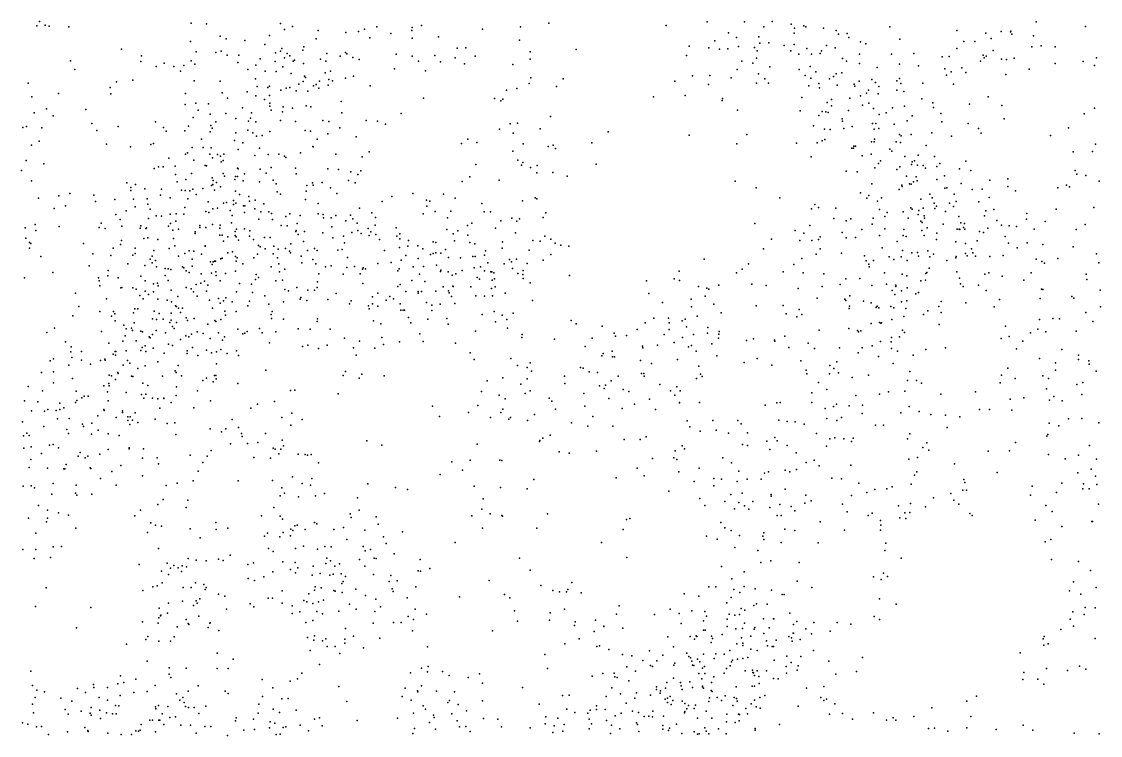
# Model space of a CAD drawing. Header units: millimetres. Extents: x -60275265 to 22802890, y -38578442 to 24337084.
# Drawn here: x 9613622 to 12417622, y -13116304 to -11260304 of the extents above; entities that cross this region are included whole.
import ezdxf

# ---------------------------------------------------------------- set-up
doc = ezdxf.new("R2010")
doc.units = ezdxf.units.MM
doc.header["$MEASUREMENT"] = 0
doc.layers.add('particles', color=7, linetype='Continuous', true_color=0x000000)

msp = doc.modelspace()

# ---------------------------------------------------------------- linework, layer by layer
at = {"layer": 'particles', "color": 93, "true_color": 0x67d435}
for p in [(9653622, -11271304), (9660622, -11260304), (9674622, -11269304), (10054622, -11264304), (10094622, -11266304), (10286622, -11265304), (10652622, -11270304), (10983622, -11264304), (11288622, -11270304), (11395622, -11261304), (11492622, -11261304), (11564622, -11260304), (11613622, -11267304), (11646622, -11271304), (12250622, -11261304), (9685622, -11272304), (9736622, -11274304), (10129622, -11298304), (10257622, -11296304), (10296622, -11281304), (10317622, -11273304), (10384622, -11283304), (10456622, -11288304), (10489622, -11286304), (10504622, -11280304), (10536622, -11274304), (10573622, -11291304), (10627622, -11283304), (10628622, -11275304), (10811622, -11280304), (10910622, -11274304), (11450622, -11289304), (11542622, -11274304), (11621622, -11290304), (11622622, -11277304), (11651622, -11274304), (11697622, -11277304), (11730622, -11283304), (11736622, -11293304), (11759622, -11291304), (11870622, -11274304), (12044622, -11283304), (12119622, -11290304), (12159622, -11286304), (12183622, -11287304), (12184622, -11285304), (12187622, -11293304), (12243622, -11297304), (12378622, -11273304), (10052622, -11312304), (10145622, -11305304), (10193622, -11309304), (10245622, -11320304), (10347622, -11326304), (10379622, -11305304), (10518622, -11302304), (10628622, -11303304), (10697622, -11300304), (10907622, -11308304), (11348622, -11324304), (11415622, -11310304), (11471622, -11301304), (11476622, -11325304), (11518622, -11327304), (11529622, -11300304), (11532622, -11316304), (11555622, -11315304), (11595622, -11322304), (11621622, -11320304), (11705622, -11322304), (11763622, -11301304), (11793622, -11313304), (11807622, -11318304), (11896622, -11306304), (12062622, -11312304), (12091622, -11312304), (12133622, -11304304), (12239622, -11326304), (12263622, -11323304), (12299622, -11326304), (9873622, -11332304), (9925622, -11349304), (10067622, -11339304), (10118622, -11340304), (10132622, -11337304), (10147622, -11347304), (10178622, -11347304), (10273622, -11341304), (10286622, -11337304), (10289622, -11330304), (10296622, -11354304), (10303622, -11343304), (10310622, -11349304), (10344622, -11334304), (10406622, -11343304), (10441622, -11350304), (10455622, -11340304), (10458622, -11344304), (10474622, -11353304), (10587622, -11345304), (10628622, -11350304), (10687622, -11348304), (10740622, -11354304), (10745622, -11329304), (10768622, -11328304), (10792622, -11350304), (10935622, -11339304), (11054622, -11333304), (11341622, -11348304), (11399622, -11328304), (11427622, -11332304), (11449622, -11331304), (11523622, -11355304), (11525622, -11336304), (11612622, -11336304), (11633622, -11345304), (11654622, -11330304), (11666622, -11345304), (11689622, -11343304), (11692622, -11336304), (11728622, -11328304), (11791622, -11345304), (11874622, -11345304), (11932622, -11343304), (12006622, -11352304), (12024622, -11351304), (12044622, -11330304), (12112622, -11347304), (12115622, -11354304), (12120622, -11350304), (12138622, -11335304), (12193622, -11355304), (12407622, -11354304), (9740622, -11362304), (9923622, -11364304), (9963622, -11377304), (9984622, -11368304), (10009622, -11377304), (10035622, -11374304), (10054622, -11362304), (10063622, -11371304), (10175622, -11366304), (10222622, -11373304), (10233622, -11357304), (10272622, -11364304), (10292622, -11378304), (10319622, -11363304), (10322622, -11360304), (10346622, -11369304), (10390622, -11358304), (10404622, -11363304), (10490622, -11359304), (10582622, -11383304), (10645622, -11363304), (10702622, -11365304), (10764622, -11370304), (10890622, -11372304), (10935622, -11358304), (11485622, -11363304), (11514622, -11368304), (11558622, -11378304), (11663622, -11377304), (11747622, -11356304), (11757622, -11363304), (11791622, -11369304), (11837622, -11379304), (11895622, -11371304), (11944622, -11375304), (12013622, -11383304), (12057622, -11380304), (12105622, -11363304), (12160622, -11358304), (12173622, -11359304), (12299622, -11369304), (12372622, -11364304), (12402622, -11374304), (9751622, -11385304), (10026622, -11389304), (10201622, -11385304), (10221622, -11409304), (10246622, -11389304), (10275622, -11390304), (10314622, -11395304), (10348622, -11402304), (10351622, -11405304), (10402622, -11393304), (10412622, -11411304), (10416622, -11389304), (10455622, -11407304), (10476622, -11402304), (10663622, -11388304), (10937622, -11406304), (11021622, -11409304), (11357622, -11401304), (11402622, -11400304), (11457622, -11406304), (11473622, -11385304), (11528622, -11396304), (11545622, -11409304), (11634622, -11385304), (11650622, -11400304), (11664622, -11407304), (11677622, -11391304), (11713622, -11409304), (11723622, -11403304), (11730622, -11396304), (11745622, -11393304), (11823622, -11411304), (11895622, -11408304), (12017622, -11399304), (12029622, -11391304), (12067622, -11392304), (12171622, -11398304), (12232622, -11384304), (9630622, -11420304), (9843622, -11431304), (9860622, -11417304), (9902622, -11412304), (10062622, -11414304), (10129622, -11415304), (10225622, -11429304), (10253622, -11431304), (10257622, -11428304), (10287622, -11438304), (10301622, -11433304), (10310622, -11431304), (10327622, -11440304), (10334622, -11423304), (10345622, -11416304), (10372622, -11427304), (10379622, -11424304), (10386622, -11433304), (10387622, -11415304), (10410622, -11425304), (10421622, -11414304), (10519622, -11427304), (10873622, -11438304), (10900622, -11434304), (10932622, -11421304), (11003622, -11429304), (11311622, -11415304), (11398622, -11424304), (11523622, -11420304), (11554622, -11420304), (11659622, -11427304), (11685622, -11421304), (11687622, -11432304), (11733622, -11425304), (11777622, -11423304), (11779622, -11428304), (11790622, -11415304), (11814622, -11438304), (11832622, -11418304), (11841622, -11429304), (11888622, -11414304), (11888622, -11438304), (11898622, -11421304), (11955622, -11420304), (12035622, -11423304), (9640622, -11456304), (9709622, -11447304), (9845622, -11448304), (10039622, -11447304), (10134622, -11445304), (10148622, -11459304), (10199622, -11443304), (10222622, -11453304), (10244622, -11463304), (10257622, -11452304), (10357622, -11441304), (10444622, -11468304), (10658622, -11459304), (10842622, -11460304), (10859622, -11466304), (10864622, -11462304), (11255622, -11456304), (11338622, -11452304), (11434622, -11465304), (11435622, -11460304), (11641622, -11457304), (11718622, -11463304), (11766622, -11459304), (11793622, -11453304), (11809622, -11446304), (11839622, -11448304), (11906622, -11442304), (11953622, -11461304), (12125622, -11456304), (9678622, -11487304), (9780622, -11489304), (10038622, -11476304), (10066622, -11472304), (10072622, -11490304), (10099622, -11474304), (10187622, -11484304), (10258622, -11472304), (10258622, -11480304), (10262622, -11490304), (10291622, -11495304), (10293622, -11482304), (10317622, -11485304), (10353622, -11479304), (10365622, -11482304), (11474622, -11490304), (11637622, -11492304), (11694622, -11494304), (11703622, -11495304), (11707622, -11470304), (11709622, -11496304), (11718622, -11479304), (11762622, -11491304), (11799622, -11477304), (11815622, -11472304), (11827622, -11486304), (11877622, -11484304), (11908622, -11480304), (11981622, -11471304), (11983622, -11483304), (12077622, -11475304), (12161622, -11478304), (12402622, -11485304), (9646622, -11497304), (9695622, -11505304), (9961622, -11521304), (10059622, -11509304), (10103622, -11501304), (10118622, -11521304), (10144622, -11499304), (10170622, -11512304), (10203622, -11519304), (10208622, -11511304), (10211622, -11497304), (10222622, -11521304), (10286622, -11517304), (10325622, -11520304), (10396622, -11517304), (10412622, -11520304), (10445622, -11497304), (10509622, -11517304), (10538622, -11519304), (10600622, -11499304), (10902622, -11524304), (10988622, -11507304), (11685622, -11504304), (11746622, -11513304), (11747622, -11519304), (11842622, -11502304), (11860622, -11497304), (11915622, -11518304), (11928622, -11505304), (12002622, -11499304), (12005622, -11521304), (12167622, -11513304), (12375622, -11500304), (9616622, -11535304), (9626622, -11533304), (9666622, -11536304), (9796622, -11525304), (9809622, -11543304), (9864622, -11533304), (9982622, -11535304), (9989622, -11545304), (10037622, -11544304), (10047622, -11532304), (10103622, -11547304), (10105622, -11530304), (10108622, -11537304), (10170622, -11549304), (10201622, -11542304), (10214622, -11549304), (10258622, -11546304), (10350622, -11543304), (10364622, -11545304), (10409622, -11552304), (10440622, -11536304), (10559622, -11527304), (10855622, -11540304), (10883622, -11526304), (10891622, -11550304), (10961622, -11539304), (11138622, -11547304), (11671622, -11531304), (11700622, -11540304), (11715622, -11541304), (11750622, -11538304), (11772622, -11533304), (11825622, -11525304), (11829622, -11540304), (11833622, -11525304), (11841622, -11538304), (11881622, -11527304), (11979622, -11549304), (12073622, -11525304), (12100622, -11538304), (12107622, -11550304), (12334622, -11536304), (9659622, -11571304), (9834622, -11579304), (9949622, -11580304), (9956622, -11577304), (10081622, -11566304), (10166622, -11569304), (10188622, -11575304), (10224622, -11558304), (10238622, -11556304), (10381622, -11566304), (10483622, -11560304), (10756622, -11577304), (10773622, -11566304), (10796622, -11574304), (10917622, -11578304), (11095622, -11575304), (11348622, -11555304), (11472622, -11578304), (11498622, -11554304), (11627622, -11576304), (11681622, -11575304), (11694622, -11570304), (11701622, -11567304), (11822622, -11573304), (11829622, -11573304), (11830622, -11566304), (11886622, -11573304), (11895622, -11554304), (11897622, -11574304), (11899622, -11557304), (11925622, -11554304), (12030622, -11558304), (12287622, -11556304), (12404622, -11579304), (9639622, -11581304), (9896622, -11586304), (10039622, -11605304), (10044622, -11601304), (10056622, -11587304), (10085622, -11587304), (10102622, -11605304), (10106622, -11588304), (10122622, -11606304), (10139622, -11605304), (10176622, -11593304), (10219622, -11608304), (10231622, -11589304), (10254622, -11606304), (10282622, -11605304), (10338622, -11601304), (10370622, -11585304), (10371622, -11586304), (10430622, -11605304), (10516622, -11599304), (10890622, -11597304), (10982622, -11585304), (10995622, -11581304), (11001622, -11590304), (11771622, -11589304), (11775622, -11589304), (11776622, -11584304), (11780622, -11584304), (11821622, -11605304), (11870622, -11592304), (11875622, -11597304), (11943622, -11607304), (11964622, -11582304), (12346622, -11599304), (12396622, -11598304), (9625622, -11621304), (9671622, -11630304), (9996622, -11615304), (10012622, -11636304), (10061622, -11620304), (10090622, -11634304), (10094622, -11635304), (10109622, -11614304), (10130622, -11610304), (10132622, -11625304), (10137622, -11621304), (10296622, -11610304), (10300622, -11613304), (10498622, -11612304), (10794622, -11632304), (10903622, -11620304), (10912622, -11633304), (10916622, -11626304), (10953622, -11634304), (11106622, -11631304), (11665622, -11612304), (11798622, -11609304), (11840622, -11629304), (11845622, -11622304), (11909622, -11611304), (11926622, -11632304), (11928622, -11625304), (11934622, -11622304), (11942622, -11633304), (11956622, -11634304), (11986622, -11611304), (12000622, -11629304), (12067622, -11623304), (9613622, -11647304), (9958622, -11642304), (9969622, -11638304), (9981622, -11638304), (10013622, -11658304), (10055622, -11655304), (10137622, -11655304), (10140622, -11662304), (10169622, -11663304), (10174622, -11641304), (10174622, -11663304), (10176622, -11643304), (10192622, -11656304), (10233622, -11644304), (10249622, -11654304), (10262622, -11639304), (10325622, -11641304), (10327622, -11656304), (10409622, -11643304), (10437622, -11645304), (10469622, -11651304), (10487622, -11658304), (10495622, -11648304), (10778622, -11664304), (10936622, -11639304), (10952622, -11653304), (10994622, -11652304), (11031622, -11662304), (11756622, -11649304), (11785622, -11651304), (11831622, -11640304), (11888622, -11645304), (11896622, -11638304), (11913622, -11662304), (11938622, -11664304), (11962622, -11641304), (11992622, -11637304), (12012622, -11661304), (12051622, -11643304), (12080622, -11647304), (12351622, -11647304), (12356622, -11657304), (12379622, -11660304), (9639622, -11674304), (9887622, -11679304), (9897622, -11691304), (9909622, -11684304), (10017622, -11677304), (10040622, -11671304), (10107622, -11686304), (10108622, -11666304), (10110622, -11684304), (10111622, -11673304), (10120622, -11678304), (10130622, -11690304), (10167622, -11671304), (10189622, -11674304), (10231622, -11677304), (10267622, -11672304), (10275622, -11682304), (10354622, -11686304), (10369622, -11679304), (10371622, -11685304), (10394622, -11678304), (10416622, -11692304), (10463622, -11673304), (10480622, -11679304), (10758622, -11676304), (10854622, -11672304), (11468622, -11675304), (11522622, -11692304), (11823622, -11682304), (11901622, -11685304), (11902622, -11689304), (11921622, -11682304), (11925622, -11683304), (11931622, -11677304), (11941622, -11674304), (11992622, -11671304), (12018622, -11692304), (12055622, -11681304), (12130622, -11672304), (12176622, -11669304), (12176622, -11689304), (12306622, -11692304), (12329622, -11685304), (12337622, -11690304), (12414622, -11675304), (9657622, -11719304), (9710622, -11713304), (9738622, -11707304), (9801622, -11711304), (9897622, -11699304), (9933622, -11695304), (9974622, -11711304), (9977622, -11696304), (9999622, -11718304), (10029622, -11698304), (10038622, -11699304), (10050622, -11700304), (10058622, -11696304), (10067622, -11710304), (10084622, -11694304), (10114622, -11698304), (10169622, -11701304), (10179622, -11710304), (10204622, -11715304), (10277622, -11703304), (10286622, -11709304), (10353622, -11701304), (10432622, -11707304), (10575622, -11715304), (10630622, -11707304), (10710622, -11709304), (10740622, -11719304), (10948622, -11718304), (11584622, -11718304), (11793622, -11705304), (11810622, -11719304), (11815622, -11712304), (11848622, -11718304), (11894622, -11697304), (11974622, -11709304), (11980622, -11718304), (12013622, -11693304), (12037622, -11709304), (12084622, -11697304), (12110622, -11696304), (12128622, -11717304), (12196622, -11700304), (9698622, -11746304), (9727622, -11739304), (9805622, -11728304), (9855622, -11723304), (9904622, -11722304), (9908622, -11742304), (9939622, -11721304), (9941622, -11735304), (9947622, -11748304), (10037622, -11743304), (10045622, -11721304), (10098622, -11729304), (10110622, -11747304), (10122622, -11745304), (10138622, -11732304), (10146622, -11730304), (10164622, -11725304), (10164622, -11736304), (10170622, -11732304), (10190622, -11739304), (10193622, -11739304), (10205622, -11727304), (10219622, -11747304), (10220622, -11724304), (10243622, -11734304), (10351622, -11723304), (10384622, -11733304), (10491622, -11745304), (10550622, -11728304), (10665622, -11724304), (10666622, -11740304), (10674622, -11727304), (10809622, -11733304), (10915622, -11726304), (10952622, -11721304), (11666622, -11747304), (11675622, -11736304), (11684622, -11743304), (11729622, -11745304), (11838622, -11727304), (11924622, -11744304), (11928622, -11748304), (11950622, -11722304), (11956622, -11745304), (11985622, -11732304), (11987622, -11746304), (11991622, -11740304), (12025622, -11732304), (12035622, -11741304), (12042622, -11728304), (12101622, -11729304), (12302622, -11748304), (12400622, -11743304), (9858622, -11762304), (9869622, -11775304), (9885622, -11752304), (9943622, -11772304), (9963622, -11765304), (9977622, -11766304), (9999622, -11761304), (10015622, -11760304), (10035622, -11761304), (10092622, -11754304), (10100622, -11756304), (10155622, -11751304), (10160622, -11764304), (10192622, -11756304), (10230622, -11774304), (10235622, -11755304), (10256622, -11755304), (10263622, -11759304), (10265622, -11775304), (10300622, -11767304), (10310622, -11760304), (10337622, -11764304), (10384622, -11760304), (10397622, -11762304), (10398622, -11770304), (10418622, -11770304), (10430622, -11764304), (10468622, -11763304), (10474622, -11773304), (10523622, -11757304), (10533622, -11769304), (10657622, -11760304), (10688622, -11754304), (10720622, -11770304), (10729622, -11753304), (10815622, -11755304), (10832622, -11755304), (10887622, -11771304), (10907622, -11773304), (10969622, -11769304), (10976622, -11757304), (11724622, -11772304), (11768622, -11773304), (11826622, -11771304), (11843622, -11749304), (11857622, -11767304), (11863622, -11756304), (11904622, -11755304), (11917622, -11771304), (11943622, -11762304), (11945622, -11751304), (11959622, -11765304), (11960622, -11771304), (12014622, -11754304), (12049622, -11767304), (12116622, -11765304), (12119622, -11752304), (12140622, -11749304), (12225622, -11774304), (12226622, -11759304), (9622622, -11796304), (9648622, -11788304), (9650622, -11803304), (9711622, -11793304), (9815622, -11795304), (9820622, -11784304), (9830622, -11798304), (9874622, -11792304), (9921622, -11797304), (9923622, -11791304), (9936622, -11798304), (9938622, -11796304), (9995622, -11792304), (10000622, -11785304), (10006622, -11802304), (10014622, -11779304), (10021622, -11800304), (10076622, -11790304), (10076622, -11795304), (10092622, -11795304), (10109622, -11788304), (10128622, -11797304), (10129622, -11789304), (10159622, -11783304), (10172622, -11800304), (10192622, -11799304), (10206622, -11804304), (10288622, -11790304), (10303622, -11791304), (10327622, -11803304), (10329622, -11785304), (10419622, -11794304), (10456622, -11778304), (10485622, -11784304), (10487622, -11803304), (10514622, -11798304), (10532622, -11789304), (10587622, -11796304), (10718622, -11801304), (10747622, -11804304), (10772622, -11790304), (10783622, -11784304), (10845622, -11797304), (10859622, -11778304), (10900622, -11779304), (11519622, -11785304), (11624622, -11803304), (11662622, -11790304), (11756622, -11778304), (11797622, -11801304), (11824622, -11787304), (11857622, -11799304), (11906622, -11801304), (11950622, -11779304), (11953622, -11803304), (11954622, -11782304), (11967622, -11796304), (12008622, -11787304), (12045622, -11800304), (12050622, -11800304), (12052622, -11801304), (12054622, -11783304), (12061622, -11795304), (12064622, -11785304), (12065622, -11800304), (12124622, -11797304), (12148622, -11777304), (12160622, -11789304), (12180622, -11791304), (12199622, -11793304), (12245622, -11800304), (12273622, -11780304), (12354622, -11801304), (12377622, -11788304), (9624622, -11823304), (9873622, -11829304), (9931622, -11824304), (9941622, -11822304), (9967622, -11827304), (10008622, -11824304), (10064622, -11807304), (10064622, -11811304), (10128622, -11815304), (10134622, -11815304), (10138622, -11831304), (10149622, -11820304), (10168622, -11806304), (10168622, -11816304), (10171622, -11820304), (10177622, -11828304), (10205622, -11818304), (10216622, -11827304), (10244622, -11821304), (10259622, -11821304), (10326622, -11806304), (10332622, -11814304), (10346622, -11832304), (10348622, -11806304), (10396622, -11809304), (10422622, -11822304), (10450622, -11818304), (10471622, -11808304), (10496622, -11811304), (10516622, -11816304), (10521622, -11807304), (10534622, -11814304), (10543622, -11827304), (10588622, -11818304), (10596622, -11812304), (10596622, -11825304), (10619622, -11829304), (10735622, -11812304), (10738622, -11830304), (10773622, -11815304), (10897622, -11809304), (10942622, -11829304), (10961622, -11831304), (10973622, -11818304), (10989622, -11826304), (11562622, -11826304), (11636622, -11829304), (11646622, -11810304), (11667622, -11829304), (11684622, -11827304), (11689622, -11820304), (11746622, -11808304), (11756622, -11822304), (11780622, -11821304), (11843622, -11816304), (11889622, -11832304), (11904622, -11816304), (11912622, -11819304), (11959622, -11816304), (11991622, -11827304), (11992622, -11810304), (12097622, -11830304), (12103622, -11806304), (12113622, -11808304), (12169622, -11819304), (9634622, -11834304), (9634622, -11849304), (9637622, -11837304), (9774622, -11837304), (9851622, -11849304), (9870622, -11840304), (9908622, -11849304), (9957622, -11855304), (9997622, -11850304), (10011622, -11843304), (10049622, -11856304), (10061622, -11857304), (10090622, -11843304), (10090622, -11844304), (10161622, -11859304), (10229622, -11842304), (10233622, -11846304), (10246622, -11851304), (10269622, -11844304), (10280622, -11852304), (10299622, -11850304), (10309622, -11857304), (10313622, -11838304), (10356622, -11855304), (10374622, -11850304), (10381622, -11855304), (10435622, -11854304), (10446622, -11853304), (10452622, -11835304), (10556622, -11855304), (10595622, -11847304), (10617622, -11844304), (10643622, -11843304), (10656622, -11851304), (10683622, -11833304), (10690622, -11834304), (10715622, -11853304), (10778622, -11834304), (10791622, -11838304), (10819622, -11856304), (10862622, -11849304), (10863622, -11833304), (10932622, -11854304), (11000622, -11836304), (11015622, -11841304), (11035622, -11844304), (11541622, -11851304), (11689622, -11851304), (11850622, -11848304), (11903622, -11855304), (11942622, -11860304), (11968622, -11856304), (12041622, -11833304), (12066622, -11837304), (12082622, -11851304), (12178622, -11836304), (12201622, -11848304), (12227622, -11835304), (12267622, -11840304), (12346622, -11846304), (9663622, -11871304), (9798622, -11864304), (9845622, -11868304), (9902622, -11867304), (9908622, -11863304), (9947622, -11878304), (9952622, -11870304), (9952622, -11887304), (9961622, -11881304), (10021622, -11870304), (10037622, -11863304), (10056622, -11878304), (10081622, -11865304), (10104622, -11885304), (10111622, -11885304), (10114622, -11883304), (10117622, -11883304), (10131622, -11877304), (10134622, -11875304), (10149622, -11861304), (10169622, -11871304), (10171622, -11883304), (10173622, -11874304), (10217622, -11874304), (10226622, -11865304), (10267622, -11864304), (10278622, -11874304), (10312622, -11861304), (10340622, -11870304), (10341622, -11887304), (10370622, -11879304), (10460622, -11873304), (10574622, -11886304), (10600622, -11880304), (10612622, -11868304), (10644622, -11876304), (10676622, -11866304), (10683622, -11863304), (10690622, -11861304), (10703622, -11862304), (10723622, -11873304), (10754622, -11874304), (10786622, -11871304), (10792622, -11871304), (10816622, -11867304), (10825622, -11887304), (10881622, -11879304), (10886622, -11885304), (10899622, -11878304), (10969622, -11880304), (10989622, -11866304), (11387622, -11878304), (11641622, -11876304), (11678622, -11865304), (11744622, -11862304), (11804622, -11869304), (11808622, -11882304), (11827622, -11881304), (11868622, -11872304), (11880622, -11879304), (11899622, -11872304), (11915622, -11881304), (11927622, -11861304), (11944622, -11870304), (11974622, -11872304), (11983622, -11865304), (12018622, -11881304), (12041622, -11874304), (12042622, -11871304), (12066622, -11863304), (12071622, -11869304), (12085622, -11861304), (12092622, -11870304), (12130622, -11871304), (12164622, -11868304), (12250622, -11878304), (12265622, -11884304), (12272622, -11888304), (12306622, -11876304), (12407622, -11864304), (12413622, -11887304), (9694622, -11912304), (9789622, -11895304), (9838622, -11907304), (9889622, -11890304), (9933622, -11894304), (9964622, -11898304), (9986622, -11902304), (9994622, -11903304), (10001622, -11905304), (10031622, -11898304), (10035622, -11900304), (10041622, -11908304), (10049622, -11912304), (10056622, -11896304), (10080622, -11916304), (10107622, -11914304), (10108622, -11892304), (10118622, -11911304), (10143622, -11915304), (10169622, -11909304), (10188622, -11890304), (10262622, -11898304), (10282622, -11890304), (10283622, -11911304), (10297622, -11904304), (10378622, -11890304), (10386622, -11916304), (10403622, -11898304), (10418622, -11895304), (10458622, -11899304), (10478622, -11897304), (10493622, -11916304), (10499622, -11904304), (10501622, -11900304), (10507622, -11903304), (10539622, -11889304), (10591622, -11908304), (10594622, -11903304), (10631622, -11898304), (10658622, -11897304), (10691622, -11893304), (10702622, -11910304), (10703622, -11906304), (10722622, -11911304), (10742622, -11916304), (10758622, -11907304), (10789622, -11900304), (10806622, -11898304), (10816622, -11908304), (10833622, -11911304), (10835622, -11911304), (10840622, -11913304), (10867622, -11890304), (10889622, -11902304), (10903622, -11915304), (10917622, -11907304), (10927622, -11889304), (11322622, -11909304), (11471622, -11913304), (11486622, -11904304), (11502622, -11890304), (11592622, -11911304), (11620622, -11892304), (11644622, -11913304), (11698622, -11916304), (11815622, -11891304), (11816622, -11898304), (11856622, -11913304), (11963622, -11915304), (11966622, -11912304), (11972622, -11901304), (12044622, -11911304), (12127622, -11913304), (12237622, -11913304), (9621622, -11926304), (9813622, -11926304), (9815622, -11934304), (9837622, -11921304), (9864622, -11926304), (9923622, -11922304), (9934622, -11934304), (9956622, -11942304), (9966622, -11940304), (9986622, -11920304), (9994622, -11933304), (10067622, -11944304), (10079622, -11940304), (10088622, -11935304), (10119622, -11920304), (10129622, -11934304), (10179622, -11941304), (10211622, -11943304), (10221622, -11931304), (10223622, -11918304), (10229622, -11925304), (10274622, -11934304), (10291622, -11932304), (10382622, -11937304), (10449622, -11917304), (10500622, -11941304), (10597622, -11944304), (10627622, -11933304), (10647622, -11917304), (10661622, -11936304), (10732622, -11919304), (10797622, -11925304), (10803622, -11930304), (10836622, -11932304), (10842622, -11929304), (10916622, -11918304), (10917622, -11928304), (10935622, -11939304), (11037622, -11920304), (11237622, -11934304), (11309622, -11929304), (11323622, -11933304), (11511622, -11943304), (11741622, -11944304), (11755622, -11929304), (11792622, -11928304), (11861622, -11943304), (11902622, -11917304), (11914622, -11921304), (11950622, -11934304), (11962622, -11932304), (12051622, -11927304), (12053622, -11942304), (12117622, -11917304), (12162622, -11922304), (12218622, -11932304), (12380622, -11917304), (12382622, -11931304), (9753622, -11966304), (9816622, -11947304), (9871622, -11952304), (9874622, -11951304), (9902622, -11952304), (9911622, -11956304), (9920622, -11972304), (9934622, -11961304), (9943622, -11970304), (9956622, -11963304), (9968622, -11947304), (10002622, -11958304), (10041622, -11951304), (10054622, -11955304), (10060622, -11963304), (10094622, -11961304), (10097622, -11945304), (10172622, -11963304), (10213622, -11964304), (10297622, -11957304), (10307622, -11960304), (10328622, -11951304), (10357622, -11958304), (10374622, -11958304), (10381622, -11951304), (10431622, -11967304), (10539622, -11966304), (10591622, -11949304), (10612622, -11962304), (10644622, -11962304), (10644622, -11966304), (10652622, -11962304), (10690622, -11961304), (10709622, -11950304), (10723622, -11960304), (10724622, -11965304), (10734622, -11948304), (10735622, -11949304), (10781622, -11950304), (10834622, -11954304), (10844622, -11950304), (10870622, -11966304), (11243622, -11967304), (11372622, -11949304), (11394622, -11953304), (11399622, -11956304), (11425622, -11945304), (11548622, -11946304), (11631622, -11954304), (11694622, -11949304), (11823622, -11946304), (11876622, -11959304), (11883622, -11970304), (11885622, -11945304), (11885622, -11949304), (11900622, -11960304), (11915622, -11952304), (11937622, -11968304), (11944622, -11964304), (12060622, -11949304), (12100622, -11945304), (12120622, -11959304), (12264622, -11956304), (12267622, -11957304), (12416622, -11958304), (9834622, -11981304), (9929622, -11981304), (9967622, -11982304), (9991622, -11984304), (10003622, -11989304), (10013622, -11999304), (10014622, -12000304), (10019622, -11975304), (10069622, -11974304), (10101622, -11984304), (10125622, -11980304), (10129622, -11992304), (10138622, -11986304), (10144622, -11978304), (10160622, -11989304), (10201622, -11999304), (10205622, -11987304), (10245622, -11973304), (10256622, -11995304), (10294622, -11989304), (10337622, -11982304), (10339622, -11977304), (10354622, -11985304), (10409622, -11983304), (10465622, -11994304), (10470622, -11986304), (10515622, -11999304), (10525622, -11976304), (10525622, -11994304), (10539622, -12000304), (10561622, -11984304), (10570622, -11975304), (10580622, -11981304), (10597622, -11994304), (10665622, -11990304), (10679622, -11997304), (10701622, -11995304), (10730622, -11975304), (10739622, -11993304), (10794622, -11973304), (10816622, -11974304), (10837622, -11973304), (10941622, -11985304), (11279622, -11990304), (11353622, -11982304), (11390622, -11974304), (11412622, -11995304), (11522622, -11999304), (11592622, -11998304), (11681622, -11979304), (11753622, -11982304), (11755622, -11985304), (11765622, -12000304), (11766622, -11973304), (11801622, -11987304), (11821622, -11991304), (11837622, -12000304), (11900622, -11989304), (11914622, -11986304), (12003622, -11988304), (12067622, -11991304), (12155622, -11983304), (12260622, -11980304), (12343622, -11975304), (12348622, -11979304), (9746622, -12025304), (9762622, -12001304), (9816622, -12014304), (9847622, -12026304), (9852622, -12014304), (9855622, -12020304), (9904622, -12017304), (9907622, -12007304), (9915622, -12007304), (9958622, -12013304), (9971622, -12019304), (10002622, -12018304), (10016622, -12001304), (10021622, -12005304), (10026622, -12016304), (10031622, -12005304), (10109622, -12005304), (10141622, -12013304), (10143622, -12023304), (10171622, -12014304), (10262622, -12022304), (10264622, -12014304), (10516622, -12007304), (10599622, -12010304), (10605622, -12010304), (10608622, -12010304), (10679622, -12011304), (10810622, -12022304), (10841622, -12014304), (10862622, -12023304), (10891622, -12018304), (11354622, -12002304), (11369622, -12026304), (11431622, -12017304), (11600622, -12020304), (11628622, -12028304), (11634622, -12009304), (11641622, -12022304), (11764622, -12006304), (11834622, -12003304), (11841622, -12004304), (11872622, -12001304), (11880622, -12004304), (11906622, -12027304), (11911622, -12006304), (11957622, -12022304), (11968622, -12012304), (11997622, -12001304), (12003622, -12016304), (12141622, -12002304), (12379622, -12016304), (12417622, -12002304), (9856622, -12038304), (9879622, -12049304), (9906622, -12043304), (9953622, -12033304), (9964622, -12035304), (9981622, -12034304), (9998622, -12042304), (10002622, -12036304), (10005622, -12053304), (10016622, -12042304), (10041622, -12030304), (10044622, -12037304), (10062622, -12032304), (10097622, -12047304), (10115622, -12037304), (10118622, -12040304), (10131622, -12035304), (10263622, -12032304), (10294622, -12034304), (10381622, -12040304), (10382622, -12033304), (10528622, -12038304), (10547622, -12046304), (10619622, -12029304), (10625622, -12043304), (10669622, -12034304), (10718622, -12032304), (10722622, -12047304), (10845622, -12041304), (10874622, -12035304), (11041622, -12037304), (11054622, -12046304), (11122622, -12052304), (11234622, -12043304), (11256622, -12031304), (11294622, -12031304), (11296622, -12043304), (11330622, -12038304), (11338622, -12034304), (11341622, -12054304), (11397622, -12055304), (11821622, -12045304), (11843622, -12042304), (11846622, -12044304), (11848622, -12043304), (11875622, -12035304), (11998622, -12048304), (12170622, -12052304), (12259622, -12035304), (12293622, -12032304), (12311622, -12033304), (12397622, -12040304), (9679622, -12068304), (9699622, -12057304), (9821622, -12066304), (9882622, -12077304), (9885622, -12059304), (9899622, -12057304), (9901622, -12063304), (9923622, -12065304), (9927622, -12067304), (9945622, -12080304), (9947622, -12082304), (9953622, -12074304), (9963622, -12063304), (9987622, -12069304), (10010622, -12058304), (10040622, -12077304), (10048622, -12080304), (10055622, -12073304), (10069622, -12067304), (10085622, -12071304), (10103622, -12084304), (10125622, -12069304), (10140622, -12080304), (10175622, -12060304), (10188622, -12072304), (10193622, -12070304), (10199622, -12066304), (10231622, -12058304), (10238622, -12069304), (10274622, -12067304), (10332622, -12059304), (10363622, -12060304), (10415622, -12060304), (10452622, -12083304), (10549622, -12081304), (10648622, -12072304), (10793622, -12065304), (10876622, -12057304), (10913622, -12081304), (10914622, -12074304), (11096622, -12083304), (11153622, -12070304), (11157622, -12078304), (11185622, -12076304), (11213622, -12061304), (11283622, -12074304), (11296622, -12061304), (11331622, -12081304), (11359622, -12074304), (11396622, -12070304), (11424622, -12083304), (11425622, -12073304), (11426622, -12066304), (11597622, -12078304), (11686622, -12062304), (11763622, -12058304), (11786622, -12063304), (11788622, -12067304), (11794622, -12064304), (11874622, -12081304), (11895622, -12080304), (11903622, -12062304), (11908622, -12068304), (12159622, -12084304), (12180622, -12079304), (12235622, -12069304), (12254622, -12060304), (12275622, -12067304), (12354622, -12065304), (9727622, -12093304), (9742622, -12106304), (9840622, -12096304), (9876622, -12091304), (9911622, -12090304), (9926622, -12107304), (9934622, -12103304), (9955622, -12109304), (9995622, -12099304), (10005622, -12102304), (10026622, -12087304), (10057622, -12107304), (10135622, -12088304), (10257622, -12095304), (10343622, -12105304), (10357622, -12101304), (10385622, -12110304), (10407622, -12101304), (10476622, -12108304), (10491622, -12091304), (10531622, -12109304), (10554622, -12100304), (10595622, -12093304), (10657622, -12092304), (10741622, -12096304), (10998622, -12086304), (11078622, -12105304), (11227622, -12104304), (11228622, -12108304), (11266622, -12101304), (11309622, -12094304), (11346622, -12106304), (11354622, -12102304), (11407622, -12098304), (11497622, -12089304), (11515622, -12085304), (11570622, -12088304), (11571622, -12091304), (11607622, -12107304), (11657622, -12096304), (11674622, -12110304), (11739622, -12108304), (11798622, -12108304), (11824622, -12103304), (11845622, -12092304), (11873622, -12093304), (11874622, -12110304), (12014622, -12108304), (12199622, -12111304), (12215622, -12091304), (9696622, -12137304), (9741622, -12119304), (9744622, -12133304), (9769622, -12118304), (9769622, -12140304), (9818622, -12141304), (9829622, -12138304), (9830622, -12140304), (9851622, -12125304), (9856622, -12118304), (9857622, -12127304), (9858622, -12118304), (9885622, -12116304), (9888622, -12141304), (9923622, -12115304), (9936622, -12118304), (9984622, -12122304), (10043622, -12116304), (10043622, -12123304), (10071622, -12128304), (10094622, -12114304), (10107622, -12121304), (10120622, -12119304), (10131622, -12113304), (10147622, -12123304), (10172622, -12116304), (10177622, -12128304), (10483622, -12127304), (10779622, -12121304), (10789622, -12139304), (10885622, -12136304), (11121622, -12129304), (11125622, -12123304), (11148622, -12117304), (11149622, -12132304), (11154622, -12132304), (11222622, -12141304), (11318622, -12139304), (11366622, -12117304), (11420622, -12129304), (11525622, -12136304), (11787622, -12121304), (11840622, -12131304), (11890622, -12117304), (11930622, -12127304), (11963622, -12113304), (12259622, -12136304), (12317622, -12113304), (12360622, -12127304), (12360622, -12139304), (9687622, -12142304), (9736622, -12153304), (9792622, -12151304), (9877622, -12153304), (9894622, -12148304), (9915622, -12162304), (9934622, -12155304), (9967622, -12145304), (10012622, -12168304), (10020622, -12154304), (10120622, -12150304), (10248622, -12166304), (10902622, -12154304), (10927622, -12159304), (10935622, -12147304), (10938622, -12169304), (11066622, -12159304), (11073622, -12161304), (11250622, -12149304), (11373622, -12156304), (11491622, -12146304), (11563622, -12153304), (11638622, -12142304), (11652622, -12166304), (11714622, -12154304), (11724622, -12162304), (11732622, -12145304), (11878622, -12149304), (12176622, -12161304), (12300622, -12147304), (12300622, -12166304), (12387622, -12142304), (12388622, -12151304), (12406622, -12169304), (9665622, -12172304), (9696622, -12171304), (9745622, -12188304), (9841622, -12179304), (9847622, -12181304), (9857622, -12191304), (9863622, -12172304), (9864622, -12175304), (9899622, -12182304), (9902622, -12183304), (9979622, -12182304), (10015622, -12172304), (10029622, -12181304), (10084622, -12193304), (10094622, -12187304), (10111622, -12197304), (10114622, -12180304), (10118622, -12180304), (10119622, -12189304), (10449622, -12180304), (10455622, -12170304), (10490622, -12187304), (10497622, -12177304), (10555622, -12181304), (10823622, -12194304), (10864622, -12186304), (10927622, -12189304), (11024622, -12182304), (11088622, -12171304), (11110622, -12172304), (11145622, -12194304), (11164622, -12182304), (11224622, -12175304), (11230622, -12175304), (11231622, -12182304), (11367622, -12188304), (11378622, -12177304), (11382622, -12183304), (11654622, -12176304), (11713622, -12176304), (11736622, -12173304), (11772622, -12185304), (11814622, -12179304), (11916622, -12193304), (11922622, -12170304), (11939622, -12193304), (12160622, -12179304), (12195622, -12188304), (12267622, -12181304), (12282622, -12188304), (9630622, -12209304), (9667622, -12220304), (9696622, -12199304), (9755622, -12221304), (9827622, -12207304), (9836622, -12223304), (9840622, -12201304), (9841622, -12207304), (9885622, -12224304), (9928622, -12200304), (9941622, -12206304), (10016622, -12210304), (10070622, -12220304), (10175622, -12201304), (10312622, -12219304), (10323622, -12218304), (10808622, -12222304), (10911622, -12203304), (10935622, -12220304), (11025622, -12201304), (11115622, -12207304), (11127622, -12214304), (11131622, -12205304), (11177622, -12217304), (11191622, -12222304), (11272622, -12204304), (11300622, -12220304), (11316622, -12210304), (11325622, -12220304), (11667622, -12225304), (11684622, -12198304), (11706622, -12217304), (11866622, -12223304), (11909622, -12221304), (11952622, -12200304), (12092622, -12223304), (12156622, -12199304), (12277622, -12215304), (12356622, -12204304), (12371622, -12198304), (9621622, -12246304), (9655622, -12249304), (9712622, -12252304), (9753622, -12250304), (9757622, -12245304), (9770622, -12238304), (9776622, -12234304), (9786622, -12234304), (9838622, -12246304), (9925622, -12230304), (9931622, -12239304), (9936622, -12229304), (9953622, -12239304), (9967622, -12241304), (9983622, -12239304), (9983622, -12240304), (10002622, -12250304), (10015622, -12232304), (10104622, -12246304), (10270622, -12248304), (10436622, -12228304), (10854622, -12231304), (10870622, -12241304), (10922622, -12227304), (10984622, -12239304), (10991622, -12247304), (11074622, -12227304), (11139622, -12240304), (11245622, -12242304), (11311622, -12231304), (11323622, -12250304), (11323622, -12251304), (11375622, -12250304), (11576622, -12251304), (11585622, -12250304), (11667622, -12250304), (11781622, -12232304), (11843622, -12229304), (12002622, -12229304), (12182622, -12242304), (12218622, -12238304), (12285622, -12244304), (12296622, -12235304), (12318622, -12246304), (12369622, -12230304), (9639622, -12272304), (9673622, -12273304), (9681622, -12269304), (9703622, -12271304), (9712622, -12269304), (9723622, -12264304), (9827622, -12269304), (9828622, -12271304), (9875622, -12272304), (9875622, -12276304), (9908622, -12277304), (9972622, -12265304), (10061622, -12264304), (10209622, -12265304), (10226622, -12255304), (10315622, -12278304), (10681622, -12260304), (10775622, -12276304), (10799622, -12258304), (10859622, -12276304), (10864622, -12268304), (11001622, -12268304), (11077622, -12260304), (11174622, -12266304), (11206622, -12255304), (11261622, -12269304), (11546622, -12257304), (11702622, -12266304), (11723622, -12261304), (11731622, -12255304), (11764622, -12259304), (11798622, -12279304), (11799622, -12257304), (11898622, -12277304), (11920622, -12261304), (11946622, -12274304), (12103622, -12269304), (12129622, -12269304), (12187622, -12270304), (9615622, -12301304), (9706622, -12293304), (9737622, -12292304), (9771622, -12307304), (9796622, -12304304), (9811622, -12285304), (9859622, -12289304), (9889622, -12288304), (9889622, -12297304), (9894622, -12308304), (9895622, -12288304), (9901622, -12296304), (9915622, -12302304), (9960622, -12294304), (9991622, -12305304), (10011622, -12303304), (10160622, -12295304), (10289622, -12289304), (10313622, -12309304), (10342622, -12295304), (10699622, -12287304), (10832622, -12289304), (10879622, -12294304), (10884622, -12289304), (10928622, -12297304), (10946622, -12282304), (11042622, -12303304), (11098622, -12287304), (11343622, -12298304), (11410622, -12297304), (11475622, -12297304), (11483622, -12306304), (11581622, -12296304), (11603622, -12300304), (11624622, -12301304), (11647622, -12307304), (11706622, -12292304), (11732622, -12297304), (11744622, -12289304), (11832622, -12309304), (11853622, -12309304), (11976622, -12282304), (12014622, -12283304), (12052622, -12288304), (12284622, -12304304), (12334622, -12293304), (12369622, -12292304), (12413622, -12303304), (9618622, -12337304), (9627622, -12330304), (9633622, -12336304), (9671622, -12313304), (9731622, -12321304), (9735622, -12331304), (9774622, -12313304), (9795622, -12333304), (9812622, -12322304), (9838622, -12332304), (9867622, -12336304), (10014622, -12334304), (10103622, -12319304), (10133622, -12327304), (10144622, -12319304), (10177622, -12315304), (10185622, -12331304), (10247622, -12331304), (10987622, -12335304), (11085622, -12312304), (11150622, -12312304), (11350622, -12314304), (11377622, -12325304), (11418622, -12322304), (11450622, -12330304), (11500622, -12329304), (11679622, -12331304), (11922622, -12332304), (12019622, -12315304), (12280622, -12334304), (12309622, -12311304), (9686622, -12361304), (9695622, -12360304), (10156622, -12358304), (10186622, -12339304), (10200622, -12357304), (10227622, -12354304), (10290622, -12348304), (10294622, -12363304), (10510622, -12350304), (10549622, -12361304), (10797622, -12359304), (10959622, -12352304), (10960622, -12349304), (10968622, -12343304), (11179622, -12347304), (11221622, -12347304), (11236622, -12340304), (11330622, -12363304), (11487622, -12360304), (11500622, -12362304), (11550622, -12351304), (11571622, -12341304), (11577622, -12350304), (11603622, -12362304), (11705622, -12364304), (11714622, -12345304), (11727622, -12342304), (11750622, -12345304), (11770622, -12352304), (11774622, -12343304), (11916622, -12345304), (11966622, -12355304), (12196622, -12354304), (12278622, -12338304), (12389622, -12362304), (9619622, -12369304), (9638622, -12366304), (9665622, -12383304), (9709622, -12368304), (9760622, -12390304), (9765622, -12380304), (9785622, -12390304), (9816622, -12385304), (9838622, -12373304), (9893622, -12368304), (9893622, -12371304), (9930622, -12371304), (10051622, -12387304), (10095622, -12390304), (10106622, -12375304), (10217622, -12393304), (10267622, -12369304), (10272622, -12372304), (10282622, -12384304), (10287622, -12372304), (10332622, -12385304), (10350622, -12386304), (10356622, -12387304), (10366622, -12386304), (11010622, -12379304), (11036622, -12382304), (11107622, -12377304), (11312622, -12376304), (11336622, -12371304), (11558622, -12373304), (11626622, -12381304), (11942622, -12393304), (11955622, -12367304), (11971622, -12374304), (12125622, -12377304), (12181622, -12376304), (12282622, -12386304), (12360622, -12387304), (9633622, -12419304), (9637622, -12399304), (9680622, -12421304), (9729622, -12412304), (9778622, -12394304), (9791622, -12420304), (9871622, -12414304), (9927622, -12395304), (9965622, -12394304), (9969622, -12410304), (10084622, -12406304), (10260622, -12395304), (10385622, -12407304), (10731622, -12405304), (10779622, -12400304), (10856622, -12400304), (10861622, -12401304), (11213622, -12421304), (11253622, -12396304), (11308622, -12394304), (11316622, -12399304), (11374622, -12421304), (11436622, -12394304), (11458622, -12407304), (11652622, -12406304), (11673622, -12400304), (11686622, -12415304), (11768622, -12413304), (11919622, -12398304), (12038622, -12410304), (12325622, -12397304), (12407622, -12398304), (9723622, -12423304), (9725622, -12423304), (9793622, -12422304), (9818622, -12448304), (9848622, -12430304), (9927622, -12441304), (10072622, -12429304), (10317622, -12444304), (10367622, -12448304), (10701622, -12438304), (10759622, -12426304), (11158622, -12446304), (11231622, -12441304), (11321622, -12431304), (11412622, -12448304), (11477622, -12429304), (11544622, -12434304), (11554622, -12431304), (11598622, -12426304), (11610622, -12431304), (11627622, -12425304), (11719622, -12447304), (11744622, -12449304), (11934622, -12439304), (11940622, -12431304), (12149622, -12432304), (12358622, -12433304), (12393622, -12424304), (12404622, -12442304), (9617622, -12468304), (9638622, -12467304), (9647622, -12472304), (9695622, -12461304), (9755622, -12465304), (9859622, -12465304), (9989622, -12466304), (10017622, -12460304), (10059622, -12454304), (10176622, -12454304), (10265622, -12453304), (10289622, -12472304), (10342622, -12461304), (10364622, -12465304), (10513622, -12462304), (10585622, -12471304), (10616622, -12477304), (10789622, -12468304), (10858622, -12471304), (10927622, -12475304), (10944622, -12451304), (11361622, -12456304), (11412622, -12467304), (11432622, -12450304), (11473622, -12456304), (11499622, -12450304), (11535622, -12450304), (11598622, -12476304), (11789622, -12460304), (11831622, -12477304), (11862622, -12475304), (11876622, -12470304), (11925622, -12463304), (12062622, -12451304), (12065622, -12458304), (12240622, -12468304), (12317622, -12460304), (12371622, -12475304), (12373622, -12462304), (12388622, -12475304), (12408622, -12464304), (9692622, -12489304), (9753622, -12486304), (9757622, -12491304), (9796622, -12489304), (9981622, -12503304), (10045622, -12504304), (10285622, -12493304), (10296622, -12486304), (10333622, -12496304), (10377622, -12493304), (10400622, -12487304), (10486622, -12498304), (10813622, -12501304), (11295622, -12481304), (11376622, -12500304), (11456622, -12490304), (11486622, -12486304), (11561622, -12490304), (11561622, -12494304), (11651622, -12491304), (11770622, -12492304), (11810622, -12484304), (11983622, -12498304), (12028622, -12487304), (12036622, -12504304), (12059622, -12478304), (12069622, -12478304), (12235622, -12491304), (12303622, -12484304), (9657622, -12518304), (9680622, -12530304), (9922622, -12530304), (9967622, -12516304), (10041622, -12523304), (10269622, -12523304), (10490622, -12530304), (10809622, -12528304), (11389622, -12518304), (11441622, -12508304), (11466622, -12527304), (11477622, -12510304), (11492622, -12519304), (11503622, -12528304), (11514622, -12508304), (11558622, -12523304), (11584622, -12516304), (11613622, -12521304), (11623622, -12532304), (11649622, -12512304), (11665622, -12506304), (11747622, -12515304), (11892622, -12519304), (11923622, -12513304), (11962622, -12522304), (12049622, -12515304), (12275622, -12518304), (12412622, -12515304), (9631622, -12551304), (9678622, -12561304), (9680622, -12551304), (9709622, -12537304), (9735622, -12543304), (9907622, -12545304), (10237622, -12545304), (10285622, -12546304), (10291622, -12554304), (10467622, -12540304), (10470622, -12549304), (10535622, -12548304), (10783622, -12545304), (10831622, -12540304), (10861622, -12544304), (10863622, -12546304), (10980622, -12540304), (11185622, -12555304), (11194622, -12552304), (11577622, -12544304), (11587622, -12544304), (11689622, -12561304), (11759622, -12535304), (11813622, -12544304), (11824622, -12538304), (11845622, -12557304), (11896622, -12550304), (11909622, -12537304), (11911622, -12552304), (11922622, -12536304), (12078622, -12539304), (12084622, -12544304), (12247622, -12556304), (12292622, -12534304), (12395622, -12560304), (12396622, -12560304), (9754622, -12577304), (9940622, -12588304), (9949622, -12563304), (9961622, -12569304), (9977622, -12572304), (10051622, -12579304), (10118622, -12562304), (10119622, -12581304), (10149622, -12577304), (10293622, -12588304), (10313622, -12580304), (10318622, -12583304), (10323622, -12571304), (10329622, -12569304), (10350622, -12581304), (10374622, -12562304), (10380622, -12566304), (10425622, -12581304), (10450622, -12575304), (10505622, -12582304), (10540622, -12567304), (10603622, -12587304), (10811622, -12577304), (10952622, -12577304), (11177622, -12581304), (11430622, -12562304), (11441622, -12576304), (11457622, -12583304), (11542622, -12589304), (11597622, -12580304), (11623622, -12583304), (11752622, -12582304), (11845622, -12582304), (11846622, -12569304), (12317622, -12573304), (9650622, -12590304), (10077622, -12602304), (10244622, -12598304), (10252622, -12590304), (10284622, -12600304), (10312622, -12597304), (10458622, -12607304), (10554622, -12600304), (10561622, -12617304), (10740622, -12614304), (11120622, -12614304), (11393622, -12598304), (11421622, -12606304), (11479622, -12596304), (11540622, -12598304), (11542622, -12607304), (11587622, -12614304), (11683622, -12615304), (11859622, -12616304), (12273622, -12613304), (12288622, -12607304), (9616622, -12633304), (9650622, -12633304), (9695622, -12626304), (9717622, -12625304), (9969622, -12630304), (10255622, -12630304), (10267622, -12638304), (10325622, -12630304), (10346622, -12624304), (10382622, -12632304), (10401622, -12625304), (10418622, -12626304), (10501622, -12625304), (10506622, -12636304), (10520622, -12633304), (10581622, -12644304), (11467622, -12627304), (11527622, -12635304), (11857622, -12635304), (9646622, -12656304), (9688622, -12653304), (9919622, -12672304), (9991622, -12668304), (10046622, -12656304), (10067622, -12660304), (10093622, -12662304), (10125622, -12658304), (10137622, -12661304), (10155622, -12647304), (10201622, -12672304), (10216622, -12667304), (10292622, -12665304), (10324622, -12666304), (10404622, -12669304), (10406622, -12655304), (10416622, -12662304), (10439622, -12670304), (10491622, -12659304), (10529622, -12655304), (10535622, -12656304), (10649622, -12659304), (10907622, -12655304), (11186622, -12653304), (11534622, -12666304), (11560622, -12662304), (11634622, -12666304), (11899622, -12655304), (12290622, -12659304), (12360622, -12664304), (9977622, -12689304), (9995622, -12698304), (10000622, -12681304), (10009622, -12674304), (10020622, -12680304), (10029622, -12690304), (10030622, -12675304), (10042622, -12678304), (10266622, -12691304), (10312622, -12685304), (10325622, -12693304), (10331622, -12680304), (10368622, -12699304), (10371622, -12676304), (10389622, -12695304), (10414622, -12699304), (10423622, -12697304), (10427622, -12676304), (10444622, -12696304), (10505622, -12676304), (10528622, -12698304), (10573622, -12700304), (10644622, -12688304), (10650622, -12689304), (10674622, -12682304), (10935622, -12686304), (11432622, -12677304), (11491622, -12691304), (11853622, -12694304), (12391622, -12687304), (9965622, -12727304), (9978622, -12719304), (10065622, -12719304), (10087622, -12724304), (10202622, -12708304), (10218622, -12713304), (10243622, -12704304), (10445622, -12721304), (10449622, -12716304), (10455622, -12703304), (10568622, -12716304), (10589622, -12714304), (10828622, -12713304), (10963622, -12726304), (11043622, -12718304), (11459622, -12709304), (11491622, -12729304), (11629622, -12715304), (11827622, -12704304), (11847622, -12711304), (11864622, -12703304), (12347622, -12717304), (9677622, -12732304), (9928622, -12739304), (9954622, -12730304), (10033622, -12731304), (10054622, -12731304), (10090622, -12737304), (10093622, -12731304), (10125622, -12749304), (10141622, -12754304), (10290622, -12740304), (10360622, -12748304), (10374622, -12738304), (10376622, -12730304), (10392622, -12732304), (10425622, -12739304), (10428622, -12741304), (10446622, -12744304), (10482622, -12736304), (10507622, -12752304), (10576622, -12735304), (10579622, -12742304), (10638622, -12730304), (10751622, -12756304), (10868622, -12750304), (10994622, -12739304), (11011622, -12743304), (11029622, -12743304), (11033622, -12737304), (11067622, -12745304), (11335622, -12748304), (11373622, -12754304), (11399622, -12730304), (11417622, -12730304), (11457622, -12757304), (11464622, -12737304), (11480622, -12744304), (11520622, -12735304), (11562622, -12738304), (11590622, -12750304), (11595622, -12750304), (11667622, -12731304), (12337622, -12740304), (12366622, -12749304), (12406622, -12731304), (9649622, -12781304), (9793622, -12783304), (9971622, -12785304), (9995622, -12772304), (10031622, -12767304), (10060622, -12778304), (10067622, -12766304), (10069622, -12772304), (10076622, -12761304), (10207622, -12774304), (10217622, -12782304), (10254622, -12759304), (10265622, -12759304), (10290622, -12772304), (10316622, -12779304), (10347622, -12765304), (10354622, -12769304), (10370622, -12773304), (10385622, -12769304), (10398622, -12764304), (10465622, -12775304), (10534622, -12762304), (10546622, -12782304), (10615622, -12758304), (10882622, -12758304), (11166622, -12779304), (11446622, -12771304), (11516622, -12778304), (11523622, -12774304), (11551622, -12775304), (11843622, -12761304), (11886622, -12775304), (12377622, -12783304), (12403622, -12784304), (9970622, -12810304), (9974622, -12805304), (9975622, -12803304), (9992622, -12798304), (10074622, -12806304), (10146622, -12788304), (10316622, -12799304), (10336622, -12795304), (10380622, -12794304), (10395622, -12800304), (10438622, -12793304), (10483622, -12788304), (10531622, -12794304), (10618622, -12807304), (10636622, -12788304), (10665622, -12801304), (10894622, -12792304), (10987622, -12797304), (11024622, -12788304), (11159622, -12801304), (11258622, -12802304), (11299622, -12788304), (11322622, -12799304), (11355622, -12792304), (11389622, -12794304), (11393622, -12806304), (11452622, -12801304), (11467622, -12803304), (11479622, -12802304), (11483622, -12786304), (11493622, -12790304), (11541622, -12813304), (11567622, -12813304), (11568622, -12813304), (11610622, -12798304), (11829622, -12807304), (12345622, -12795304), (12375622, -12802304), (9756622, -12836304), (9927622, -12821304), (9968622, -12824304), (10017622, -12834304), (10041622, -12815304), (10046622, -12825304), (10048622, -12828304), (10098622, -12835304), (10102622, -12824304), (10103622, -12823304), (10352622, -12822304), (10370622, -12817304), (10455622, -12838304), (10527622, -12824304), (10580622, -12822304), (10600622, -12822304), (10632622, -12815304), (10902622, -12819304), (10985622, -12816304), (11050622, -12830304), (11052622, -12821304), (11105622, -12816304), (11126622, -12832304), (11126622, -12833304), (11176622, -12837304), (11327622, -12825304), (11385622, -12818304), (11385622, -12842304), (11390622, -12842304), (11447622, -12814304), (11447622, -12833304), (11469622, -12839304), (11487622, -12838304), (11492622, -12824304), (11517622, -12840304), (11519622, -12835304), (11556622, -12836304), (11619622, -12828304), (11628622, -12820304), (11651622, -12839304), (11672622, -12822304), (11733622, -12822304), (11768622, -12827304), (11843622, -12815304), (12314622, -12841304), (12338622, -12814304), (12347622, -12832304), (9936622, -12867304), (9941622, -12859304), (10010622, -12860304), (10126622, -12843304), (10356622, -12861304), (10373622, -12868304), (10374622, -12857304), (10395622, -12870304), (10404622, -12865304), (10453622, -12866304), (10476622, -12858304), (10544622, -12863304), (10629622, -12844304), (10837622, -12844304), (11062622, -12865304), (11101622, -12846304), (11293622, -12860304), (11351622, -12859304), (11362622, -12866304), (11366622, -12857304), (11368622, -12859304), (11406622, -12858304), (11409622, -12864304), (11434622, -12854304), (11484622, -12862304), (11508622, -12858304), (11542622, -12851304), (11549622, -12870304), (11574622, -12868304), (11607622, -12859304), (11614622, -12862304), (11618622, -12850304), (11619622, -12850304), (11637622, -12867304), (11666622, -12852304), (11715622, -12845304), (12268622, -12865304), (12271622, -12859304), (12403622, -12864304), (9886622, -12879304), (9970622, -12871304), (10000622, -12871304), (10363622, -12895304), (10407622, -12885304), (10428622, -12885304), (10453622, -12876304), (10502622, -12888304), (10668622, -12886304), (11025622, -12878304), (11108622, -12885304), (11115622, -12883304), (11139622, -12893304), (11245622, -12896304), (11307622, -12886304), (11405622, -12874304), (11454622, -12895304), (11472622, -12878304), (11488622, -12876304), (11488622, -12882304), (11508622, -12892304), (11525622, -12895304), (11552622, -12883304), (11564622, -12885304), (11567622, -12885304), (11616622, -12871304), (11671622, -12895304), (12270622, -12881304), (12281622, -12878304), (9939622, -12923304), (10121622, -12902304), (10163622, -12918304), (10440622, -12903304), (10973622, -12906304), (11175622, -12906304), (11199622, -12909304), (11228622, -12921304), (11264622, -12922304), (11280622, -12907304), (11342622, -12902304), (11347622, -12911304), (11352622, -12914304), (11355622, -12923304), (11370622, -12918304), (11376622, -12925304), (11385622, -12905304), (11413622, -12916304), (11417622, -12904304), (11439622, -12905304), (11458622, -12925304), (11461622, -12920304), (11474622, -12918304), (11488622, -12916304), (11501622, -12913304), (11569622, -12920304), (11602622, -12910304), (11613622, -12926304), (11638622, -12911304), (11711622, -12923304), (11799622, -12913304), (12208622, -12901304), (9637622, -12949304), (9997622, -12940304), (10041622, -12941304), (10121622, -12942304), (10150622, -12942304), (10341622, -12954304), (10387622, -12932304), (10624622, -12953304), (10652622, -12941304), (10668622, -12951304), (10670622, -12937304), (10707622, -12950304), (10980622, -12942304), (11153622, -12954304), (11186622, -12938304), (11209622, -12949304), (11248622, -12934304), (11253622, -12937304), (11308622, -12933304), (11311622, -12928304), (11357622, -12933304), (11360622, -12934304), (11383622, -12941304), (11388622, -12937304), (11439622, -12954304), (11445622, -12942304), (11455622, -12935304), (11494622, -12948304), (11513622, -12946304), (11514622, -12952304), (11515622, -12953304), (11525622, -12948304), (11549622, -12948304), (11600622, -12937304), (11601622, -12954304), (11629622, -12946304), (11631622, -12935304), (11783622, -12950304), (12218622, -12952304), (12277622, -12942304), (12331622, -12947304), (12363622, -12936304), (12379622, -12944304), (9863622, -12982304), (9870622, -12961304), (9879622, -12978304), (9910622, -12970304), (9997622, -12957304), (10001622, -12965304), (10238622, -12971304), (10311622, -12975304), (10330622, -12969304), (10724622, -12960304), (10774622, -12965304), (10803622, -12956304), (10811622, -12980304), (11096622, -12962304), (11124622, -12955304), (11155622, -12964304), (11161622, -12965304), (11191622, -12974304), (11290622, -12978304), (11307622, -12967304), (11326622, -12978304), (11350622, -12977304), (11373622, -12955304), (11381622, -12969304), (11389622, -12955304), (11406622, -12978304), (11412622, -12964304), (11518622, -12960304), (11529622, -12963304), (11530622, -12981304), (11567622, -12968304), (11579622, -12969304), (11729622, -12957304), (12215622, -12971304), (12254622, -12970304), (9641622, -12986304), (9653622, -12998304), (9673622, -13003304), (9758622, -12994304), (9779622, -13004304), (9800622, -12984304), (9801622, -12991304), (9836622, -12991304), (9905622, -13004304), (9939622, -13002304), (9960622, -12986304), (10016622, -13008304), (10046622, -13001304), (10072622, -12987304), (10142622, -13001304), (10150622, -13007304), (10266622, -12992304), (10438622, -12989304), (10610622, -12993304), (10642622, -13000304), (10643622, -13003304), (10652622, -12987304), (10691622, -13001304), (10738622, -13003304), (10915622, -12991304), (11147622, -12992304), (11170622, -13008304), (11211622, -13005304), (11263622, -12990304), (11263622, -12997304), (11273622, -13006304), (11274622, -13000304), (11287622, -12993304), (11327622, -12987304), (11330622, -12997304), (11357622, -12991304), (11383622, -12988304), (11383622, -12990304), (11385622, -12993304), (11405622, -12999304), (11408622, -13002304), (11470622, -12990304), (11512622, -12988304), (11518622, -12988304), (11653622, -12993304), (11698622, -12989304), (12270622, -12983304), (9641622, -13035304), (9648622, -13017304), (9715622, -13019304), (9744622, -13027304), (9815622, -13017304), (9836622, -13024304), (9857622, -13038304), (9869622, -13012304), (9969622, -13038304), (10024622, -13024304), (10032622, -13017304), (10036622, -13030304), (10230622, -13035304), (10239622, -13015304), (10289622, -13021304), (10306622, -13020304), (10458622, -13028304), (10602622, -13015304), (10626622, -13024304), (10721622, -13030304), (10725622, -13025304), (10748622, -13036304), (10811622, -13026304), (10958622, -13035304), (11019622, -13012304), (11036622, -13011304), (11132622, -13015304), (11184622, -13032304), (11207622, -13019304), (11248622, -13011304), (11286622, -13022304), (11292622, -13019304), (11292622, -13030304), (11299622, -13015304), (11301622, -13036304), (11306622, -13025304), (11330622, -13027304), (11337622, -13033304), (11346622, -13038304), (11365622, -13037304), (11399622, -13028304), (11401622, -13018304), (11421622, -13017304), (11432622, -13025304), (11442622, -13013304), (11462622, -13038304), (11465622, -13017304), (11471622, -13020304), (11473622, -13027304), (11509622, -13034304), (11518622, -13024304), (11532622, -13017304), (11545622, -13012304), (11690622, -13017304), (11698622, -13025304), (11705622, -13022304), (11727622, -13034304), (12070622, -13027304), (12095622, -13014304), (9644622, -13057304), (9726622, -13049304), (9734622, -13061304), (9768622, -13053304), (9791622, -13058304), (9794622, -13043304), (9794622, -13063304), (9816622, -13050304), (9834622, -13057304), (9849622, -13060304), (9859622, -13060304), (9866622, -13039304), (9961622, -13042304), (9962622, -13047304), (9978622, -13060304), (9993622, -13041304), (10039622, -13041304), (10047622, -13043304), (10062622, -13043304), (10074622, -13059304), (10092622, -13040304), (10228622, -13058304), (10267622, -13048304), (10283622, -13056304), (10327622, -13050304), (10632622, -13058304), (10657622, -13039304), (10663622, -13048304), (10684622, -13063304), (10731622, -13060304), (10769622, -13052304), (11030622, -13048304), (11051622, -13056304), (11085622, -13058304), (11091622, -13050304), (11107622, -13039304), (11107622, -13049304), (11130622, -13049304), (11156622, -13065304), (11171622, -13058304), (11201622, -13053304), (11216622, -13056304), (11243622, -13066304), (11254622, -13053304), (11281622, -13066304), (11336622, -13057304), (11337622, -13054304), (11337622, -13055304), (11342622, -13047304), (11361622, -13046304), (11392622, -13053304), (11446622, -13061304), (11476622, -13061304), (11479622, -13062304), (11495622, -13046304), (11500622, -13060304), (11522622, -13042304), (11533622, -13045304), (11631622, -13040304), (11713622, -13061304), (11747622, -13059304), (11827622, -13057304), (11979622, -13044304), (9615622, -13083304), (9629622, -13087304), (9652622, -13094304), (9665622, -13093304), (9818622, -13072304), (9924622, -13088304), (9946622, -13076304), (9953622, -13076304), (9970622, -13076304), (9972622, -13076304), (9983622, -13088304), (9998622, -13069304), (10013622, -13068304), (10027622, -13089304), (10052622, -13089304), (10089622, -13093304), (10105622, -13093304), (10169622, -13078304), (10171622, -13070304), (10216622, -13074304), (10259622, -13081304), (10271622, -13084304), (10300622, -13094304), (10337622, -13089304), (10374622, -13074304), (10387622, -13070304), (10394622, -13091304), (10485622, -13077304), (10590622, -13071304), (10673622, -13082304), (10685622, -13069304), (10745622, -13078304), (10751622, -13094304), (10768622, -13093304), (10814622, -13072304), (10851622, -13074304), (10860622, -13094304), (10974622, -13086304), (10976622, -13068304), (10997622, -13091304), (11007622, -13071304), (11023622, -13088304), (11088622, -13074304), (11094622, -13086304), (11133622, -13077304), (11146622, -13089304), (11211622, -13083304), (11214622, -13088304), (11231622, -13067304), (11253622, -13068304), (11280622, -13090304), (11315622, -13087304), (11370622, -13071304), (11407622, -13071304), (11445622, -13081304), (11468622, -13082304), (11478622, -13078304), (11583622, -13088304), (11773622, -13074304), (11861622, -13076304), (11878622, -13070304), (11885622, -13076304), (11932622, -13067304), (12080622, -13067304), (12216622, -13089304), (9683622, -13114304), (9732622, -13107304), (9777622, -13095304), (9785622, -13103304), (9785622, -13104304), (9786622, -13106304), (9837622, -13110304), (9872622, -13114304), (9899622, -13114304), (9910622, -13104304), (9917622, -13105304), (9921622, -13102304), (9961622, -13107304), (10067622, -13110304), (10148622, -13116304), (10191622, -13102304), (10218622, -13101304), (10257622, -13096304), (10275622, -13114304), (10285622, -13113304), (10293622, -13095304), (10359622, -13104304), (10630622, -13111304), (10634622, -13098304), (10689622, -13100304), (10779622, -13106304), (10935622, -13096304), (10994622, -13108304), (11020622, -13105304), (11088622, -13099304), (11144622, -13111304), (11168622, -13099304), (11217622, -13106304), (11280622, -13100304), (11294622, -13103304), (11297622, -13097304), (11329622, -13111304), (11361622, -13107304), (11370622, -13113304), (11374622, -13112304), (11389622, -13096304), (11392622, -13105304), (11399622, -13112304), (11424622, -13099304), (11444622, -13112304), (11520622, -13098304), (11520622, -13102304), (11970622, -13098304), (11986622, -13097304), (12020622, -13105304), (12070622, -13096304), (12146622, -13101304), (12241622, -13102304), (12349622, -13110304), (12414622, -13112304)]:
    msp.add_point(p, dxfattribs=at)

doc.saveas('drawing.dxf')
